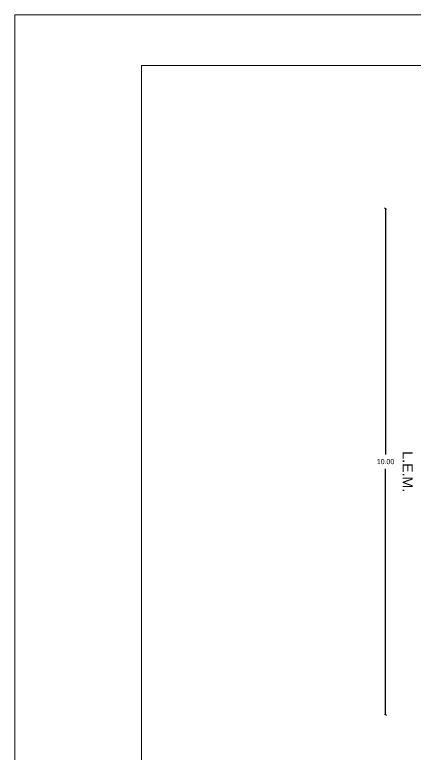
# Model space of a CAD drawing. Header units: millimetres. Extents: x 337 to 1167, y 242 to 575.
# Drawn here: x 533.88 to 541.79, y 308.35 to 322.96 of the extents above; entities that cross this region are included whole.
import ezdxf

# ---------------------------------------------------------------- set-up
doc = ezdxf.new("R2010")
doc.units = ezdxf.units.MM
doc.layers.get('0').update_dxf_attribs({"lineweight": 5})
doc.layers.get('Defpoints').update_dxf_attribs({"lineweight": 5})
doc.layers.add('cotas', color=7, linetype='Continuous', lineweight=5)
doc.layers.add('PRESENTACION ANTEPROYECTO', color=7, linetype='Continuous', lineweight=5)
doc.styles.add('GENERATED_STYLE_13', font='')
doc.styles.add('GENERATED_STYLE_14', font='arial.ttf')
doc.styles.get('GENERATED_STYLE_13').set_extended_font_data('Arial Narrow Occidental')
doc.dimstyles.new('Dimstyle_92', dxfattribs={"dimtxt": 0.1, "dimasz": 0.038, "dimexe": 0.18, "dimexo": 0, "dimgap": 0.09, "dimtad": 1, "dimtih": 1, "dimtoh": 1, "dimzin": 0, "dimdsep": 46, "dimtxsty": 'GENERATED_STYLE_13', "dimblk": 'ARROWHEAD_6', "dimblk1": 'ARROWHEAD_6', "dimblk2": 'ARROWHEAD_6', "dimcen": 0.09, "dimse1": 1, "dimse2": 1, "dimclrd": 252, "dimclre": 252, "dimclrt": 252, "dimadec": 0, "dimazin": 0, "dimtfac": 1, "dimtdec": 4, "dimtmove": 0, "dimatfit": 3, "dimfxl": 1, "dimtolj": 1, "dimtzin": 0, "dimarcsym": 0})

# ---------------------------------------------------------------- blocks, each defined once
blk = doc.blocks.new('ARROWHEAD_6')
at = {"color": 0, "linetype": 'Continuous'}
for p, q in [((0, 0), (-1, 0)), ((-0.5, -0.5), (0.5, 0.5))]:
    blk.add_line(p, q, dxfattribs=at)
blk = doc.blocks.new('*D191')
at = {"layer": 'cotas', "color": 252, "lineweight": -2, "transparency": 16777216}
for p, q in [((541.203, 319.09), (541.203, 314.268)), ((541.203, 309.166), (541.203, 313.988))]:
    blk.add_line(p, q, dxfattribs=at)
at = {"layer": 'Defpoints', "color": 0, "transparency": 16777216}
for p in [(541.203, 319.128), (542.551, 319.128), (542.626, 309.128)]:
    blk.add_point(p, dxfattribs=at)
at = {"layer": 'cotas', "color": 252, "lineweight": -2, "transparency": 16777216, "xscale": 0.03800000000000001, "yscale": 0.03800000000000001, "zscale": 0.03800000000000001}
for p, rotation in [((541.203, 319.128), 90), ((541.203, 309.128), 270)]:
    blk.add_blockref('ARROWHEAD_6', p, dxfattribs=dict(at, rotation=rotation))
at = {"layer": 'cotas', "color": 252, "transparency": 16777216, "insert": (541.203, 314.128), "char_height": 0.1, "attachment_point": 5, "style": 'GENERATED_STYLE_13'}
blk.add_mtext('\\A1;10.00', dxfattribs=at)

msp = doc.modelspace()

# ---------------------------------------------------------------- linework, layer by layer
at = {"layer": 'PRESENTACION ANTEPROYECTO'}
for p, q in [((533.88, 322.959), (639.944, 322.959)), ((533.88, 274.384), (533.88, 322.959)), ((539.32, 322.959), (639.944, 322.959))]:
    msp.add_line(p, q, dxfattribs=at)
at = {"layer": 'PRESENTACION ANTEPROYECTO', "color": 7, "linetype": 'Continuous'}
msp.add_line((533.88, 322.959), (639.944, 322.959), dxfattribs=at)
at = {"layer": 'PRESENTACION ANTEPROYECTO', "color": 2}
for p, q in [((536.38, 321.959), (638.944, 321.959)), ((536.38, 275.384), (536.38, 321.959))]:
    msp.add_line(p, q, dxfattribs=at)

# ---------------------------------------------------------------- texts
at = {"layer": 'PRESENTACION ANTEPROYECTO', "color": 7, "insert": (541.641, 313.928), "char_height": 0.2, "width": 1.05558, "attachment_point": 5, "rotation": 270, "style": 'GENERATED_STYLE_14'}
msp.add_mtext('\\A1;{\\fArial|b0|i0|c0|p34;\\C252;L.E.M.}', dxfattribs=at)

# ---------------------------------------------------------------- dimensions: what is measured, and where the dimension line sits
at = {"layer": 'cotas'}
dim = msp.add_linear_dim(base=(541.203, 319.128), p1=(542.626, 309.128), p2=(542.551, 319.128), angle=270, dimstyle='Dimstyle_92', dxfattribs=at)
dim.commit()
dim.dimension.update_dxf_attribs({"geometry": '*D191', "text_midpoint": (541.203, 314.128), "dimtype": 160})

doc.saveas('drawing.dxf')
